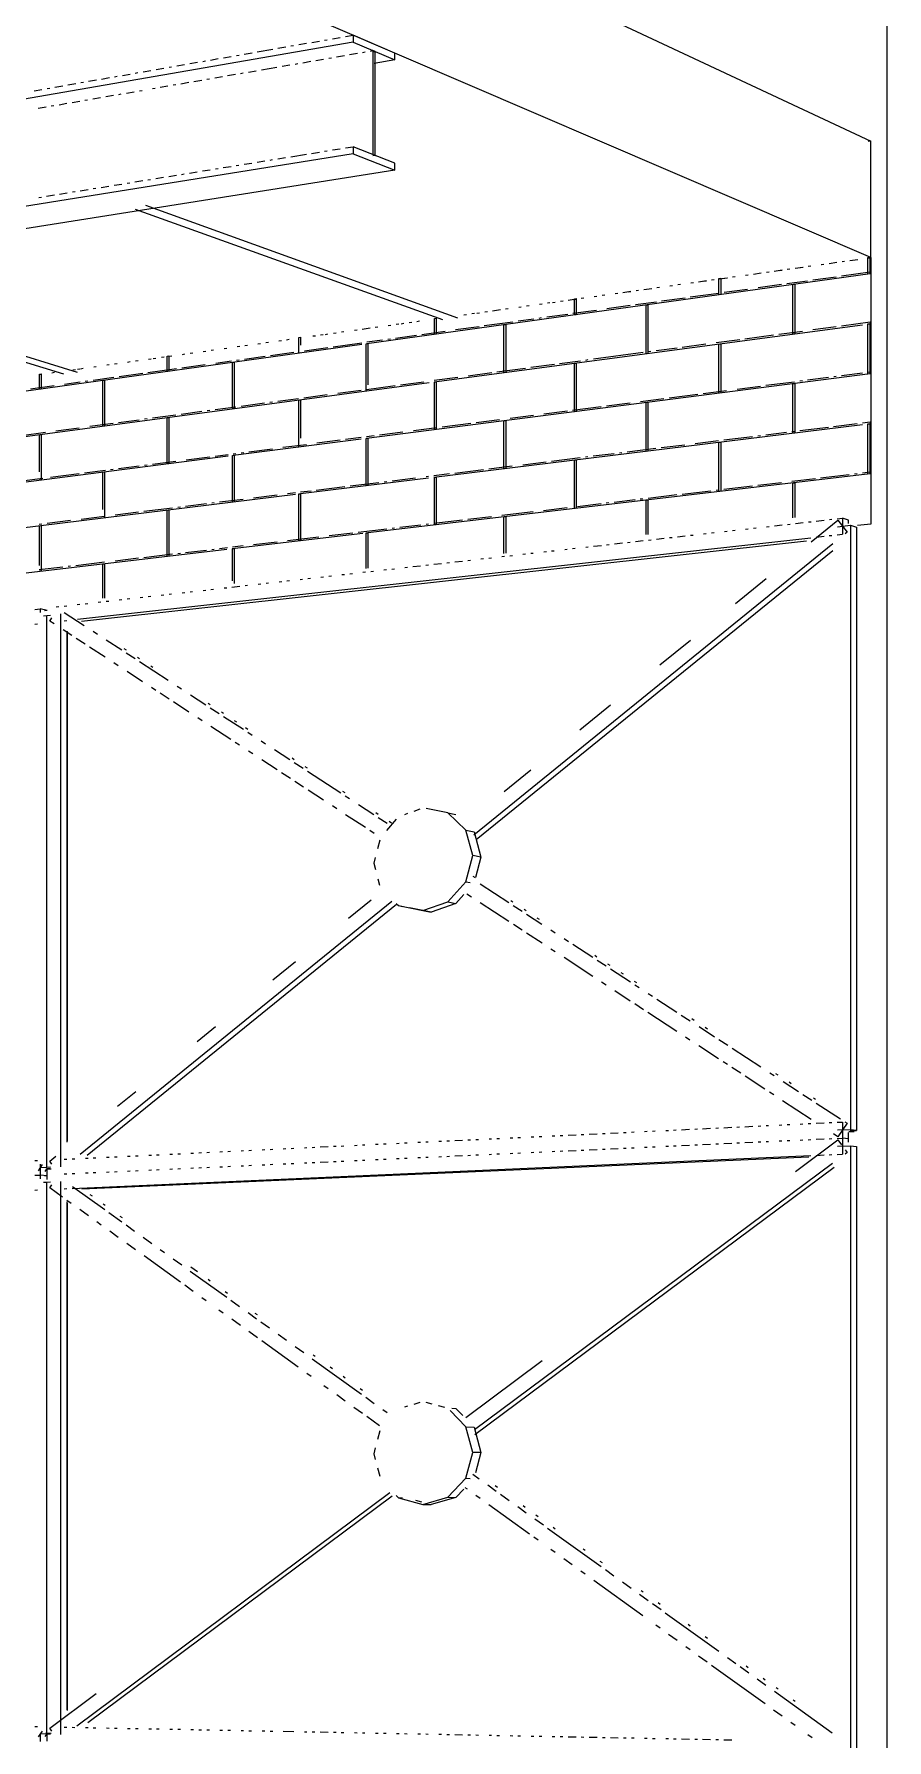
# Paper-space layout '02 Elevation and 3D Views' of a CAD drawing. Header units: millimetres. Extents: x 5 to 415, y 5 to 292.
# Drawn here: x 278.59 to 294.27, y 76.33 to 107.69 of the extents above; entities that cross this region are included whole.
import ezdxf

# ---------------------------------------------------------------- set-up
doc = ezdxf.new("R2010")
doc.units = ezdxf.units.MM
doc.layers.add('EXISTING', color=7, linetype='Continuous')
picture_1 = doc.add_image_def('image2.png', size_in_pixel=(1197, 1177))

# ---------------------------------------------------------------- blocks, each defined once
blk = doc.blocks.new('SHEET_02')
at = {"layer": 'EXISTING', "color": 250, "lineweight": 9}
for p, q in [((253.295, 124.768), (293.98, 105.727)), ((293.98, 103.583), (253.295, 121.065)), ((283.936, 107.582), (283.984, 107.59)), ((284.079, 107.607), (284.222, 107.632)), ((284.317, 107.649), (284.461, 107.673)), ((284.461, 107.673), (284.461, 107.544)), ((285.227, 107.344), (284.461, 107.673)), ((284.461, 107.544), (235.063, 98.974)), ((282.076, 107.258), (282.22, 107.283)), ((282.315, 107.299), (282.363, 107.308)), ((282.458, 107.324), (282.601, 107.349)), ((282.696, 107.366), (282.982, 107.416)), ((283.078, 107.432), (283.221, 107.457)), ((283.316, 107.474), (283.364, 107.482)), ((283.459, 107.499), (283.602, 107.524)), ((283.698, 107.54), (283.841, 107.565)), ((284.157, 107.274), (284.3, 107.298)), ((284.395, 107.315), (284.538, 107.34)), ((284.461, 107.544), (285.227, 107.217)), ((284.634, 107.356), (284.681, 107.364)), ((284.777, 107.381), (284.824, 107.389)), ((284.867, 107.37), (284.82, 107.362)), ((284.824, 107.389), (284.824, 105.478)), ((284.867, 107.37), (284.824, 107.389)), ((284.867, 105.461), (284.867, 107.37)), ((285.227, 107.217), (285.227, 107.344)), ((280.217, 106.934), (280.36, 106.959)), ((280.455, 106.975), (280.503, 106.984)), ((280.598, 107), (280.741, 107.025)), ((280.837, 107.042), (280.98, 107.067)), ((281.075, 107.083), (281.123, 107.092)), ((281.218, 107.108), (281.361, 107.133)), ((281.457, 107.15), (281.6, 107.175)), ((281.695, 107.191), (281.743, 107.2)), ((281.838, 107.216), (281.981, 107.241)), ((282.153, 106.929), (282.297, 106.954)), ((282.392, 106.97), (282.44, 106.978)), ((282.535, 106.995), (282.678, 107.019)), ((282.774, 107.036), (283.06, 107.085)), ((283.155, 107.101), (283.298, 107.126)), ((283.394, 107.142), (283.441, 107.151)), ((283.537, 107.167), (283.68, 107.192)), ((283.775, 107.208), (283.918, 107.233)), ((284.014, 107.249), (284.061, 107.257)), ((285.227, 107.217), (284.845, 107.152)), ((278.596, 106.651), (278.739, 106.676)), ((278.834, 106.693), (278.882, 106.701)), ((278.977, 106.718), (279.12, 106.743)), ((279.216, 106.759), (279.359, 106.784)), ((279.454, 106.801), (279.502, 106.809)), ((279.597, 106.826), (279.74, 106.851)), ((279.835, 106.867), (279.979, 106.892)), ((280.074, 106.909), (280.122, 106.917)), ((280.293, 106.609), (280.436, 106.633)), ((280.532, 106.65), (280.58, 106.658)), ((280.77, 106.691), (280.818, 106.699)), ((280.913, 106.715), (281.056, 106.74)), ((281.152, 106.757), (281.2, 106.765)), ((281.295, 106.781), (281.438, 106.806)), ((281.533, 106.822), (281.677, 106.847)), ((281.772, 106.863), (281.82, 106.871)), ((281.915, 106.888), (282.058, 106.913)), ((278.672, 106.33), (278.815, 106.354)), ((278.91, 106.371), (278.958, 106.379)), ((279.053, 106.395), (279.196, 106.42)), ((279.292, 106.436), (279.435, 106.461)), ((279.53, 106.477), (279.578, 106.486)), ((279.673, 106.502), (279.816, 106.527)), ((279.912, 106.543), (280.055, 106.568)), ((280.15, 106.584), (280.198, 106.592)), ((293.98, 105.727), (293.932, 105.72)), ((293.98, 103.583), (293.98, 105.727)), ((284.461, 105.494), (235.063, 97.551)), ((282.932, 105.376), (282.98, 105.384)), ((283.075, 105.4), (283.218, 105.423)), ((283.314, 105.438), (283.601, 105.484)), ((283.696, 105.5), (283.839, 105.523)), ((283.935, 105.538), (283.983, 105.546)), ((284.078, 105.562), (284.222, 105.585)), ((284.317, 105.6), (284.461, 105.623)), ((284.461, 105.623), (284.461, 105.494)), ((285.227, 105.318), (284.461, 105.623)), ((284.461, 105.494), (285.227, 105.191)), ((284.867, 105.461), (284.82, 105.454)), ((284.824, 105.478), (284.867, 105.461)), ((285.227, 105.191), (235.999, 97.404)), ((281.069, 105.075), (281.212, 105.098)), ((281.307, 105.114), (281.355, 105.122)), ((281.451, 105.137), (281.594, 105.16)), ((281.69, 105.176), (281.833, 105.199)), ((281.929, 105.214), (281.976, 105.222)), ((282.072, 105.237), (282.215, 105.261)), ((282.311, 105.276), (282.359, 105.284)), ((282.454, 105.299), (282.597, 105.322)), ((282.693, 105.338), (282.836, 105.361)), ((285.227, 105.191), (285.227, 105.318)), ((279.062, 104.751), (279.205, 104.774)), ((279.301, 104.79), (279.349, 104.797)), ((279.444, 104.813), (279.588, 104.836)), ((279.683, 104.851), (279.731, 104.859)), ((279.827, 104.875), (279.97, 104.898)), ((280.065, 104.913), (280.209, 104.936)), ((280.304, 104.952), (280.352, 104.959)), ((280.448, 104.975), (280.591, 104.998)), ((280.686, 105.013), (280.734, 105.021)), ((280.83, 105.037), (280.973, 105.06)), ((278.68, 104.689), (278.728, 104.697)), ((278.823, 104.712), (278.967, 104.736)), ((286.109, 102.44), (280.459, 104.467)), ((280.642, 104.549), (286.38, 102.478)), ((293.209, 103.477), (293.352, 103.497)), ((293.448, 103.511), (293.496, 103.517)), ((293.592, 103.531), (293.736, 103.551)), ((293.692, 103.542), (293.74, 103.549)), ((293.925, 103.586), (293.962, 103.591)), ((293.925, 103.279), (293.925, 103.586)), ((293.928, 103.578), (293.976, 103.585)), ((293.932, 103.576), (293.98, 103.583)), ((293.962, 103.591), (293.962, 103.284)), ((293.976, 103.585), (293.976, 98.684)), ((279.138, 101.439), (273.125, 103.299)), ((273.287, 103.37), (279.386, 101.474)), ((293.967, 103.282), (284.714, 101.997)), ((291.183, 103.2), (291.219, 103.205)), ((291.183, 102.898), (291.183, 103.2)), ((291.195, 103.194), (291.339, 103.214)), ((291.219, 103.205), (291.219, 102.903)), ((291.293, 103.205), (291.341, 103.212)), ((291.435, 103.227), (291.483, 103.234)), ((291.675, 103.261), (291.723, 103.268)), ((291.676, 103.259), (291.724, 103.266)), ((291.818, 103.281), (291.962, 103.302)), ((292.058, 103.315), (292.106, 103.322)), ((292.202, 103.335), (292.346, 103.356)), ((292.3, 103.347), (292.348, 103.353)), ((292.442, 103.369), (292.49, 103.376)), ((292.585, 103.389), (292.729, 103.41)), ((292.684, 103.401), (292.732, 103.407)), ((292.825, 103.423), (292.873, 103.43)), ((292.912, 103.172), (293.343, 103.232)), ((293.065, 103.457), (293.113, 103.464)), ((293.068, 103.455), (293.116, 103.461)), ((293.439, 103.246), (293.967, 103.319)), ((293.962, 103.284), (293.925, 103.279)), ((293.967, 103.319), (293.967, 103.282)), ((288.894, 102.87), (288.942, 102.877)), ((289.038, 102.89), (289.086, 102.897)), ((289.278, 102.924), (289.326, 102.931)), ((289.421, 102.944), (289.565, 102.964)), ((289.517, 102.955), (289.565, 102.962)), ((289.661, 102.978), (289.709, 102.985)), ((289.805, 102.998), (289.949, 103.018)), ((289.901, 103.009), (289.949, 103.016)), ((290.045, 103.032), (290.093, 103.039)), ((290.284, 103.066), (290.332, 103.072)), ((290.428, 103.086), (290.476, 103.093)), ((290.659, 102.859), (291.186, 102.932)), ((290.668, 103.12), (290.716, 103.126)), ((290.812, 103.14), (290.956, 103.16)), ((290.909, 103.151), (290.957, 103.158)), ((291.051, 103.174), (291.099, 103.18)), ((291.219, 102.903), (291.183, 102.898)), ((291.282, 102.946), (291.713, 103.006)), ((291.905, 103.032), (292.337, 103.092)), ((292.432, 103.106), (292.816, 103.159)), ((292.543, 103.087), (292.579, 103.092)), ((292.543, 102.176), (292.543, 103.087)), ((292.579, 103.092), (292.579, 102.181)), ((286.641, 102.553), (286.689, 102.56)), ((286.733, 102.564), (286.781, 102.57)), ((286.881, 102.587), (286.929, 102.594)), ((287.024, 102.607), (287.168, 102.627)), ((287.264, 102.641), (287.312, 102.647)), ((287.504, 102.674), (287.552, 102.681)), ((287.648, 102.695), (287.696, 102.701)), ((287.887, 102.728), (287.935, 102.735)), ((288.031, 102.749), (288.079, 102.755)), ((288.125, 102.759), (288.173, 102.766)), ((288.271, 102.782), (288.319, 102.789)), ((288.415, 102.803), (288.559, 102.823)), ((288.501, 102.559), (288.933, 102.619)), ((288.509, 102.813), (288.557, 102.82)), ((288.527, 102.826), (288.562, 102.831)), ((288.527, 102.529), (288.527, 102.826)), ((288.562, 102.831), (288.562, 102.534)), ((288.654, 102.836), (288.702, 102.843)), ((289.124, 102.646), (289.556, 102.706)), ((289.652, 102.719), (290.035, 102.772)), ((289.845, 102.712), (289.88, 102.717)), ((289.845, 101.815), (289.845, 102.712)), ((289.88, 102.717), (289.88, 101.82)), ((290.131, 102.786), (290.563, 102.846)), ((284.484, 102.25), (284.532, 102.256)), ((284.628, 102.27), (284.771, 102.29)), ((284.867, 102.304), (284.915, 102.31)), ((285.107, 102.337), (285.155, 102.344)), ((285.251, 102.358), (285.299, 102.364)), ((285.341, 102.368), (285.389, 102.375)), ((285.49, 102.391), (285.538, 102.398)), ((285.634, 102.411), (285.682, 102.418)), ((293.823, 102.344), (285.952, 101.293)), ((285.954, 102.464), (285.988, 102.469)), ((285.954, 102.172), (285.954, 102.464)), ((285.988, 102.469), (285.988, 102.177)), ((286.344, 102.259), (286.775, 102.319)), ((286.497, 102.533), (286.545, 102.54)), ((286.871, 102.332), (287.399, 102.405)), ((287.231, 102.349), (287.265, 102.354)), ((287.231, 101.466), (287.231, 102.349)), ((287.265, 102.354), (287.265, 101.471)), ((287.494, 102.419), (287.782, 102.459)), ((287.878, 102.472), (287.926, 102.479)), ((288.022, 102.492), (288.405, 102.545)), ((288.562, 102.534), (288.527, 102.529)), ((292.911, 102.259), (293.343, 102.317)), ((293.439, 102.329), (293.967, 102.4)), ((293.967, 102.363), (293.919, 102.357)), ((293.925, 102.36), (293.962, 102.365)), ((293.925, 101.441), (293.925, 102.36)), ((293.962, 102.365), (293.962, 101.446)), ((293.967, 102.4), (293.967, 102.363)), ((284.618, 101.984), (273.112, 100.385)), ((282.326, 101.946), (282.374, 101.953)), ((282.47, 101.966), (282.518, 101.973)), ((282.71, 102), (282.758, 102.007)), ((282.854, 102.02), (282.902, 102.027)), ((283.093, 102.054), (283.141, 102.061)), ((283.237, 102.074), (283.285, 102.081)), ((283.46, 102.113), (283.493, 102.118)), ((283.46, 101.825), (283.46, 102.113)), ((283.493, 102.118), (283.493, 101.974)), ((283.563, 101.872), (283.995, 101.932)), ((283.717, 102.142), (283.765, 102.148)), ((283.861, 102.162), (283.908, 102.169)), ((283.949, 102.172), (283.997, 102.179)), ((284.09, 101.945), (284.618, 102.018)), ((284.1, 102.196), (284.148, 102.202)), ((284.244, 102.216), (284.292, 102.223)), ((284.698, 101.997), (284.731, 102.002)), ((284.698, 101.128), (284.698, 101.997)), ((284.714, 102.032), (285.001, 102.072)), ((284.731, 102.002), (284.731, 101.241)), ((285.097, 102.085), (285.145, 102.092)), ((285.241, 102.105), (285.625, 102.159)), ((285.721, 102.172), (286.152, 102.232)), ((285.988, 102.177), (285.954, 102.172)), ((290.511, 101.938), (290.943, 101.996)), ((291.135, 102.021), (291.567, 102.079)), ((291.183, 101.994), (291.219, 101.999)), ((291.183, 101.09), (291.183, 101.994)), ((291.219, 101.999), (291.219, 101.094)), ((291.663, 102.092), (292.191, 102.163)), ((292.287, 102.175), (292.719, 102.233)), ((292.579, 102.181), (292.543, 102.176)), ((279.929, 101.609), (279.977, 101.616)), ((280.073, 101.629), (280.121, 101.636)), ((280.313, 101.663), (280.361, 101.67)), ((280.457, 101.683), (280.505, 101.69)), ((280.697, 101.717), (280.744, 101.724)), ((280.782, 101.726), (280.83, 101.733)), ((280.936, 101.751), (280.984, 101.757)), ((281.041, 101.773), (281.073, 101.777)), ((281.041, 101.489), (281.041, 101.773)), ((281.073, 101.777), (281.073, 101.494)), ((281.08, 101.771), (281.128, 101.778)), ((281.31, 101.558), (281.741, 101.618)), ((281.32, 101.804), (281.368, 101.811)), ((281.464, 101.825), (281.511, 101.831)), ((281.703, 101.858), (281.751, 101.865)), ((281.847, 101.879), (281.895, 101.885)), ((281.933, 101.645), (282.221, 101.685)), ((282.087, 101.912), (282.135, 101.919)), ((282.242, 101.656), (282.274, 101.661)), ((282.242, 100.8), (282.242, 101.656)), ((282.274, 101.661), (282.274, 100.804)), ((282.317, 101.698), (282.365, 101.705)), ((282.46, 101.718), (282.844, 101.772)), ((282.94, 101.785), (283.371, 101.845)), ((283.493, 101.83), (283.46, 101.825)), ((287.728, 101.566), (288.16, 101.623)), ((288.256, 101.636), (288.64, 101.688)), ((288.527, 101.639), (288.562, 101.644)), ((288.527, 100.749), (288.527, 101.639)), ((288.562, 101.644), (288.562, 100.754)), ((288.736, 101.7), (288.784, 101.707)), ((288.88, 101.72), (289.791, 101.842)), ((289.88, 101.82), (289.845, 101.815)), ((289.887, 101.854), (289.935, 101.861)), ((290.031, 101.874), (290.415, 101.925)), ((278.683, 101.434), (278.731, 101.44)), ((278.694, 101.442), (278.725, 101.447)), ((278.694, 101.163), (278.694, 101.442)), ((278.725, 101.447), (278.725, 101.167)), ((278.923, 101.467), (278.971, 101.474)), ((279.306, 101.521), (279.354, 101.528)), ((279.39, 101.531), (279.438, 101.537)), ((279.45, 101.541), (279.498, 101.548)), ((279.536, 101.311), (279.584, 101.318)), ((279.68, 101.331), (280.063, 101.385)), ((279.69, 101.575), (279.738, 101.582)), ((279.859, 101.325), (279.89, 101.329)), ((279.859, 100.482), (279.859, 101.325)), ((279.89, 101.329), (279.89, 100.486)), ((280.159, 101.398), (280.591, 101.458)), ((280.687, 101.472), (281.214, 101.545)), ((281.073, 101.494), (281.041, 101.489)), ((293.967, 101.444), (284.704, 100.257)), ((285.328, 101.245), (285.76, 101.302)), ((285.952, 101.328), (286.384, 101.386)), ((286.576, 101.412), (287.008, 101.469)), ((287.104, 101.482), (287.632, 101.553)), ((287.265, 101.471), (287.231, 101.466)), ((292.047, 101.235), (292.575, 101.302)), ((292.671, 101.315), (292.719, 101.321)), ((292.815, 101.333), (293.199, 101.382)), ((293.295, 101.395), (293.343, 101.401)), ((293.439, 101.413), (293.823, 101.463)), ((293.919, 101.475), (293.967, 101.481)), ((293.962, 101.446), (293.925, 101.441)), ((293.967, 101.481), (293.967, 101.444)), ((285.856, 101.28), (274.722, 99.793)), ((278.529, 101.171), (278.961, 101.231)), ((278.725, 101.167), (278.694, 101.163)), ((279.152, 101.258), (279.44, 101.298)), ((283.073, 100.943), (283.456, 100.994)), ((283.552, 101.007), (283.984, 101.065)), ((284.176, 101.091), (284.608, 101.148)), ((284.731, 101.132), (284.698, 101.128)), ((284.704, 101.161), (285.232, 101.232)), ((285.954, 101.296), (285.988, 101.3)), ((285.954, 100.42), (285.954, 101.296)), ((285.988, 101.3), (285.988, 100.424)), ((289.743, 100.939), (290.175, 100.994)), ((290.271, 101.007), (290.799, 101.074)), ((290.895, 101.087), (291.327, 101.142)), ((291.219, 101.094), (291.183, 101.09)), ((291.519, 101.167), (291.951, 101.222)), ((292.543, 101.264), (292.579, 101.269)), ((292.543, 100.353), (292.543, 101.264)), ((292.579, 101.269), (292.579, 100.357)), ((280.769, 100.635), (281.201, 100.693)), ((281.297, 100.705), (281.681, 100.757)), ((281.777, 100.77), (281.825, 100.776)), ((281.921, 100.789), (282.305, 100.84)), ((282.274, 100.804), (282.242, 100.8)), ((282.401, 100.853), (282.833, 100.911)), ((282.929, 100.924), (282.977, 100.93)), ((283.46, 100.963), (283.493, 100.967)), ((283.46, 100.1), (283.46, 100.963)), ((283.493, 100.967), (283.493, 100.266)), ((287.344, 100.631), (287.776, 100.686)), ((287.968, 100.711), (288.4, 100.766)), ((288.496, 100.779), (289.023, 100.846)), ((288.562, 100.754), (288.527, 100.749)), ((289.119, 100.859), (289.551, 100.914)), ((289.845, 100.918), (289.88, 100.923)), ((289.845, 100.021), (289.845, 100.918)), ((289.88, 100.923), (289.88, 100.026)), ((278.369, 100.314), (278.801, 100.372)), ((278.993, 100.397), (279.425, 100.455)), ((279.617, 100.481), (280.049, 100.539)), ((279.89, 100.486), (279.859, 100.482)), ((280.145, 100.551), (280.529, 100.603)), ((280.625, 100.616), (280.673, 100.622)), ((281.041, 100.64), (281.073, 100.644)), ((281.041, 99.79), (281.041, 100.64)), ((281.073, 100.644), (281.073, 99.794)), ((284.944, 100.323), (285.376, 100.378)), ((285.568, 100.403), (286, 100.458)), ((293.823, 100.507), (285.944, 99.54)), ((285.988, 100.424), (285.954, 100.42)), ((286.096, 100.471), (286.624, 100.538)), ((286.72, 100.551), (287.152, 100.606)), ((287.231, 100.583), (287.265, 100.588)), ((287.231, 99.7), (287.231, 100.583)), ((287.265, 100.588), (287.265, 99.704)), ((292.045, 100.326), (292.429, 100.373)), ((292.525, 100.385), (292.573, 100.391)), ((292.67, 100.402), (293.198, 100.467)), ((293.294, 100.479), (293.726, 100.532)), ((293.823, 100.544), (293.967, 100.562)), ((293.967, 100.525), (293.919, 100.519)), ((293.925, 100.522), (293.962, 100.527)), ((293.925, 99.603), (293.925, 100.522)), ((293.962, 100.527), (293.962, 99.608)), ((293.967, 100.562), (293.967, 100.525)), ((278.694, 100.326), (278.725, 100.33)), ((278.694, 99.646), (278.694, 100.326)), ((278.725, 100.33), (278.725, 99.493)), ((284.608, 100.245), (282.257, 99.943)), ((282.545, 100.015), (282.977, 100.07)), ((283.169, 100.095), (283.6, 100.15)), ((283.493, 100.104), (283.46, 100.1)), ((283.792, 100.175), (284.224, 100.23)), ((284.32, 100.243), (284.608, 100.28)), ((284.698, 100.259), (284.731, 100.263)), ((284.698, 99.389), (284.698, 100.259)), ((284.704, 100.292), (284.848, 100.31)), ((284.731, 100.263), (284.731, 99.393)), ((289.499, 100.012), (290.027, 100.077)), ((290.123, 100.089), (290.556, 100.142)), ((290.748, 100.166), (291.18, 100.219)), ((291.183, 100.186), (291.219, 100.19)), ((291.183, 99.281), (291.183, 100.186)), ((291.219, 100.19), (291.219, 99.286)), ((291.276, 100.231), (291.805, 100.296)), ((291.901, 100.308), (291.949, 100.314)), ((292.579, 100.357), (292.543, 100.353)), ((282.161, 99.931), (274.722, 98.978)), ((280.145, 99.707), (280.529, 99.756)), ((280.625, 99.768), (280.673, 99.774)), ((280.769, 99.787), (281.201, 99.842)), ((281.073, 99.794), (281.041, 99.79)), ((281.393, 99.867), (281.825, 99.922)), ((281.921, 99.935), (282.161, 99.965)), ((282.242, 99.944), (282.274, 99.948)), ((282.242, 99.088), (282.242, 99.944)), ((282.257, 99.978), (282.305, 99.984)), ((282.274, 99.948), (282.274, 99.092)), ((282.401, 99.996), (282.449, 100.002)), ((286.953, 99.699), (287.385, 99.752)), ((287.577, 99.776), (288.01, 99.829)), ((288.106, 99.841), (288.634, 99.906)), ((288.527, 99.859), (288.562, 99.864)), ((288.527, 98.969), (288.527, 99.859)), ((288.562, 99.864), (288.562, 98.974)), ((288.73, 99.918), (288.778, 99.924)), ((288.874, 99.936), (289.259, 99.983)), ((289.355, 99.995), (289.403, 100.001)), ((289.88, 100.026), (289.845, 100.021)), ((278.369, 99.479), (278.753, 99.528)), ((278.725, 99.493), (278.694, 99.489)), ((278.897, 99.546), (279.425, 99.614)), ((279.521, 99.627), (279.905, 99.676)), ((279.859, 99.638), (279.89, 99.642)), ((279.859, 98.953), (279.859, 99.638)), ((279.89, 99.642), (279.89, 98.799)), ((280.001, 99.688), (280.049, 99.694)), ((285.848, 99.528), (283.494, 99.239)), ((284.407, 99.386), (284.935, 99.451)), ((293.967, 99.606), (284.733, 98.522)), ((285.031, 99.463), (285.079, 99.469)), ((285.175, 99.481), (285.608, 99.534)), ((285.8, 99.557), (285.848, 99.563)), ((285.944, 99.575), (286.232, 99.611)), ((285.954, 99.543), (285.988, 99.548)), ((285.954, 98.667), (285.954, 99.543)), ((285.988, 99.548), (285.988, 98.671)), ((286.328, 99.622), (286.857, 99.687)), ((287.265, 99.704), (287.231, 99.7)), ((291.901, 99.4), (292.333, 99.451)), ((292.525, 99.473), (292.958, 99.524)), ((292.543, 99.441), (292.579, 99.445)), ((292.543, 98.798), (292.543, 99.441)), ((292.579, 99.445), (292.579, 98.802)), ((293.054, 99.535), (293.582, 99.598)), ((293.678, 99.609), (293.726, 99.615)), ((293.823, 99.626), (293.967, 99.643)), ((293.962, 99.608), (293.925, 99.603)), ((293.967, 99.643), (293.967, 99.606)), ((283.398, 99.227), (274.222, 98.101)), ((282.004, 99.091), (282.437, 99.144)), ((282.629, 99.167), (283.061, 99.221)), ((283.254, 99.244), (283.398, 99.262)), ((283.46, 99.237), (283.493, 99.241)), ((283.46, 98.374), (283.46, 99.237)), ((283.493, 99.241), (283.493, 98.378)), ((283.494, 99.274), (283.686, 99.297)), ((283.782, 99.309), (284.31, 99.374)), ((284.731, 99.393), (284.698, 99.389)), ((289.259, 99.089), (289.643, 99.134)), ((289.739, 99.145), (289.787, 99.151)), ((289.845, 99.124), (289.88, 99.128)), ((289.845, 98.491), (289.845, 99.124)), ((289.88, 99.128), (289.88, 98.495)), ((289.883, 99.162), (290.412, 99.225)), ((290.508, 99.236), (291.036, 99.298)), ((291.132, 99.309), (291.18, 99.315)), ((291.219, 99.286), (291.183, 99.281)), ((291.276, 99.326), (291.805, 99.388)), ((279.458, 98.777), (279.891, 98.831)), ((279.89, 98.799), (279.859, 98.795)), ((280.083, 98.854), (280.515, 98.907)), ((280.611, 98.919), (281.14, 98.984)), ((281.041, 98.94), (281.073, 98.944)), ((281.041, 98.09), (281.041, 98.94)), ((281.073, 98.944), (281.073, 98.094)), ((281.236, 98.996), (281.284, 99.002)), ((281.38, 99.014), (281.764, 99.061)), ((281.86, 99.073), (281.908, 99.079)), ((282.274, 99.092), (282.242, 99.088)), ((286.568, 98.773), (287.001, 98.823)), ((287.193, 98.846), (287.769, 98.914)), ((287.231, 98.817), (287.265, 98.821)), ((287.231, 98.142), (287.231, 98.817)), ((287.265, 98.821), (287.265, 98.146)), ((287.962, 98.936), (288.394, 98.987)), ((288.562, 98.974), (288.527, 98.969)), ((288.586, 99.01), (289.018, 99.061)), ((289.115, 99.072), (289.163, 99.078)), ((293.361, 98.782), (293.457, 98.793)), ((293.567, 98.756), (293.457, 98.793)), ((293.457, 98.793), (293.457, 98.498)), ((278.69, 98.683), (278.738, 98.689)), ((278.694, 98.652), (278.725, 98.656)), ((278.694, 97.92), (278.694, 98.652)), ((278.725, 98.656), (278.725, 97.819)), ((278.834, 98.701), (279.266, 98.754)), ((284.637, 98.511), (282.233, 98.228)), ((284.022, 98.473), (284.455, 98.524)), ((284.551, 98.535), (285.079, 98.597)), ((284.698, 98.52), (284.731, 98.524)), ((284.698, 97.868), (284.698, 98.52)), ((284.731, 98.524), (284.731, 97.872)), ((285.175, 98.609), (285.223, 98.614)), ((285.319, 98.626), (285.704, 98.671)), ((285.8, 98.682), (285.848, 98.688)), ((285.944, 98.699), (286.472, 98.761)), ((285.988, 98.671), (285.954, 98.667)), ((290.663, 98.478), (290.711, 98.483)), ((290.904, 98.505), (290.952, 98.51)), ((291.048, 98.521), (291.096, 98.527)), ((291.289, 98.548), (291.337, 98.554)), ((291.434, 98.565), (291.482, 98.57)), ((291.674, 98.592), (291.723, 98.597)), ((291.819, 98.608), (291.867, 98.614)), ((292.06, 98.635), (292.108, 98.641)), ((292.204, 98.652), (292.349, 98.668)), ((292.445, 98.679), (292.493, 98.684)), ((292.59, 98.695), (292.734, 98.712)), ((292.831, 98.723), (292.879, 98.728)), ((292.882, 98.358), (293.371, 98.757)), ((292.975, 98.739), (293.12, 98.755)), ((293.216, 98.766), (293.264, 98.772)), ((293.36, 98.487), (293.457, 98.498)), ((293.368, 98.635), (293.606, 98.662)), ((293.371, 98.757), (293.543, 98.534)), ((293.543, 98.534), (293.505, 98.504)), ((293.567, 98.697), (293.567, 98.756)), ((293.606, 98.662), (293.716, 98.625)), ((293.606, 98.662), (293.606, 87.549)), ((293.716, 98.625), (293.716, 87.534)), ((293.976, 98.684), (293.735, 98.657)), ((282.136, 98.217), (274.49, 97.319)), ((279.39, 96.933), (292.877, 98.433)), ((279.468, 96.896), (292.795, 98.375)), ((281.38, 98.162), (281.764, 98.207)), ((281.86, 98.219), (281.908, 98.224)), ((282.004, 98.236), (282.149, 98.253)), ((282.242, 98.231), (282.274, 98.235)), ((282.242, 97.643), (282.242, 98.231)), ((282.245, 98.264), (282.437, 98.287)), ((282.274, 98.235), (282.274, 97.593)), ((282.629, 98.309), (283.061, 98.36)), ((283.254, 98.383), (283.83, 98.45)), ((283.493, 98.378), (283.46, 98.374)), ((293.279, 98.32), (286.681, 92.965)), ((293.277, 98.192), (286.724, 92.879)), ((287.965, 98.173), (288.013, 98.178)), ((288.109, 98.189), (288.157, 98.194)), ((288.35, 98.216), (288.398, 98.222)), ((288.495, 98.233), (288.543, 98.238)), ((288.736, 98.26), (288.784, 98.265)), ((288.88, 98.276), (289.025, 98.292)), ((289.121, 98.303), (289.169, 98.309)), ((289.265, 98.32), (289.41, 98.336)), ((289.506, 98.347), (289.555, 98.352)), ((289.651, 98.363), (289.795, 98.38)), ((289.892, 98.39), (289.94, 98.396)), ((290.036, 98.407), (290.181, 98.423)), ((290.277, 98.434), (290.325, 98.439)), ((290.422, 98.45), (290.566, 98.467)), ((292.974, 98.444), (293.119, 98.46)), ((293.215, 98.471), (293.264, 98.476)), ((278.69, 97.846), (279.122, 97.897)), ((279.218, 97.908), (279.266, 97.914)), ((279.362, 97.925), (279.891, 97.987)), ((279.859, 97.952), (279.89, 97.955)), ((279.859, 97.319), (279.859, 97.952)), ((279.89, 97.955), (279.89, 97.323)), ((280.083, 98.01), (280.515, 98.061)), ((280.611, 98.072), (281.14, 98.134)), ((281.073, 98.094), (281.041, 98.09)), ((281.236, 98.145), (281.284, 98.151)), ((285.17, 97.857), (285.218, 97.862)), ((285.411, 97.884), (285.459, 97.89)), ((285.556, 97.901), (285.7, 97.917)), ((285.797, 97.928), (285.845, 97.933)), ((285.941, 97.944), (286.086, 97.96)), ((286.182, 97.971), (286.23, 97.977)), ((286.327, 97.988), (286.471, 98.004)), ((286.567, 98.015), (286.616, 98.02)), ((286.808, 98.042), (286.857, 98.048)), ((286.953, 98.058), (287.001, 98.064)), ((287.194, 98.086), (287.242, 98.091)), ((287.338, 98.102), (287.387, 98.107)), ((287.579, 98.129), (287.627, 98.135)), ((287.724, 98.146), (287.772, 98.151)), ((278.725, 97.819), (278.694, 97.815)), ((282.231, 97.525), (282.376, 97.541)), ((282.472, 97.552), (282.52, 97.558)), ((282.713, 97.579), (282.761, 97.585)), ((282.858, 97.596), (282.906, 97.601)), ((283.099, 97.623), (283.147, 97.628)), ((283.243, 97.639), (283.291, 97.645)), ((283.484, 97.666), (283.532, 97.672)), ((283.629, 97.683), (283.677, 97.688)), ((283.869, 97.71), (283.918, 97.715)), ((284.014, 97.726), (284.062, 97.732)), ((284.255, 97.754), (284.303, 97.759)), ((284.399, 97.77), (284.448, 97.775)), ((284.64, 97.797), (284.688, 97.803)), ((284.785, 97.813), (284.833, 97.819)), ((285.026, 97.841), (285.074, 97.846)), ((291.49, 97.226), (292.054, 97.685)), ((279.533, 97.22), (279.582, 97.226)), ((279.774, 97.247), (279.822, 97.253)), ((279.919, 97.264), (279.967, 97.269)), ((280.16, 97.291), (280.208, 97.296)), ((280.304, 97.307), (280.352, 97.313)), ((280.545, 97.334), (280.593, 97.34)), ((280.69, 97.351), (280.738, 97.356)), ((280.931, 97.378), (280.979, 97.383)), ((281.075, 97.394), (281.123, 97.4)), ((281.316, 97.421), (281.364, 97.427)), ((281.461, 97.438), (281.509, 97.443)), ((281.701, 97.465), (281.75, 97.47)), ((281.846, 97.481), (281.894, 97.487)), ((282.087, 97.509), (282.135, 97.514)), ((278.609, 97.116), (278.706, 97.127)), ((278.833, 97.095), (278.706, 97.127)), ((278.706, 97.127), (278.706, 97.059)), ((278.768, 96.998), (278.831, 97.005)), ((278.833, 97.095), (278.785, 97.09)), ((278.831, 97.005), (278.893, 97.012)), ((278.831, 86.855), (278.831, 97.005)), ((278.883, 96.901), (278.919, 96.96)), ((279.003, 97.16), (279.052, 97.166)), ((279.08, 97.033), (279.08, 86.867)), ((279.148, 97.177), (279.196, 97.182)), ((279.149, 97.059), (279.515, 96.82)), ((279.149, 96.906), (279.197, 96.911)), ((279.389, 97.204), (279.437, 97.209)), ((278.609, 96.846), (278.658, 96.851)), ((278.964, 96.848), (278.883, 96.901)), ((279.289, 96.635), (279.127, 96.742)), ((279.203, 87.322), (279.203, 96.715)), ((279.207, 87.34), (279.207, 96.711)), ((279.678, 96.714), (279.759, 96.661)), ((279.533, 96.476), (279.37, 96.582)), ((279.898, 96.237), (279.614, 96.423)), ((279.922, 96.554), (280.206, 96.369)), ((280.291, 96.365), (280.25, 96.392)), ((280.288, 96.316), (280.45, 96.21)), ((290.097, 96.093), (290.662, 96.552)), ((280.141, 96.077), (280.06, 96.131)), ((280.588, 95.785), (280.304, 95.971)), ((280.535, 96.206), (280.494, 96.233)), ((280.532, 96.157), (281.06, 95.812)), ((280.778, 96.047), (280.738, 96.074)), ((280.831, 95.626), (280.75, 95.679)), ((281.223, 95.706), (281.304, 95.652)), ((281.075, 95.466), (280.912, 95.573)), ((281.44, 95.227), (281.156, 95.413)), ((281.467, 95.546), (281.751, 95.361)), ((281.834, 95.359), (281.794, 95.385)), ((288.63, 94.899), (289.194, 95.358)), ((281.683, 95.068), (281.602, 95.121)), ((281.833, 95.308), (281.995, 95.201)), ((282.078, 95.2), (282.037, 95.226)), ((282.077, 95.148), (282.443, 94.91)), ((282.322, 95.041), (282.281, 95.067)), ((282.211, 94.723), (281.846, 94.962)), ((282.525, 94.908), (282.484, 94.935)), ((282.524, 94.857), (282.605, 94.804)), ((282.373, 94.616), (282.292, 94.67)), ((282.617, 94.457), (282.536, 94.51)), ((282.768, 94.697), (282.849, 94.644)), ((283.012, 94.538), (283.297, 94.353)), ((283.063, 94.165), (282.779, 94.351)), ((283.307, 94.005), (283.144, 94.112)), ((283.378, 94.352), (283.337, 94.379)), ((283.378, 94.3), (283.541, 94.193)), ((283.621, 94.193), (283.581, 94.22)), ((283.622, 94.14), (284.232, 93.742)), ((287.237, 93.766), (287.727, 94.164)), ((283.55, 93.846), (283.388, 93.952)), ((283.915, 93.607), (283.631, 93.793)), ((284.159, 93.448), (284.078, 93.501)), ((284.312, 93.743), (284.271, 93.77)), ((284.313, 93.689), (284.394, 93.636)), ((284.557, 93.53), (284.842, 93.344)), ((284.687, 93.102), (284.321, 93.341)), ((284.921, 93.346), (284.88, 93.372)), ((284.923, 93.291), (285.086, 93.185)), ((285.254, 93.258), (285.071, 93.051)), ((285.165, 93.187), (285.124, 93.213)), ((285.461, 93.361), (285.404, 93.34)), ((285.687, 93.443), (285.574, 93.402)), ((286.2, 93.376), (285.801, 93.453)), ((286.535, 93.057), (286.2, 93.376)), ((286.2, 93.376), (286.349, 93.344)), ((284.849, 92.996), (284.768, 93.049)), ((284.948, 92.874), (284.907, 92.714)), ((286.658, 92.593), (286.535, 93.057)), ((286.535, 93.057), (286.683, 93.026)), ((286.683, 93.026), (286.806, 92.562)), ((284.867, 92.554), (284.84, 92.448)), ((286.535, 92.109), (286.658, 92.593)), ((286.806, 92.562), (286.658, 92.593)), ((286.806, 92.562), (286.711, 92.186)), ((284.84, 92.448), (284.871, 92.333)), ((286.708, 92.18), (286.667, 92.207)), ((284.916, 92.16), (284.946, 92.045)), ((286.2, 91.736), (286.535, 92.109)), ((286.535, 92.109), (286.609, 92.094)), ((286.793, 92.071), (287.322, 91.726)), ((285.173, 91.742), (279.442, 87.091)), ((285.255, 91.688), (279.568, 87.077)), ((284.377, 91.439), (284.791, 91.776)), ((285.25, 91.708), (285.291, 91.668)), ((285.291, 91.668), (285.744, 91.576)), ((285.291, 91.668), (285.366, 91.654)), ((285.894, 91.548), (285.498, 91.629)), ((285.744, 91.576), (286.2, 91.736)), ((286.349, 91.708), (285.894, 91.548)), ((286.2, 91.736), (286.349, 91.708)), ((286.498, 91.873), (286.349, 91.708)), ((286.634, 91.827), (286.553, 91.88)), ((287.324, 91.376), (286.797, 91.721)), ((287.399, 91.73), (287.358, 91.757)), ((287.403, 91.673), (287.566, 91.567)), ((287.642, 91.571), (287.602, 91.598)), ((285.744, 91.576), (285.894, 91.548)), ((287.568, 91.216), (287.406, 91.323)), ((287.647, 91.514), (287.932, 91.328)), ((287.886, 91.412), (287.845, 91.439)), ((287.933, 90.977), (287.649, 91.163)), ((288.095, 91.222), (288.176, 91.169)), ((288.339, 91.063), (288.42, 91.01)), ((288.501, 90.957), (288.867, 90.718)), ((282.985, 90.306), (283.399, 90.643)), ((288.177, 90.818), (288.095, 90.871)), ((288.866, 90.366), (288.339, 90.712)), ((288.942, 90.724), (288.901, 90.75)), ((288.948, 90.665), (289.111, 90.559)), ((289.186, 90.565), (289.145, 90.591)), ((289.192, 90.506), (289.558, 90.267)), ((289.429, 90.406), (289.389, 90.432)), ((289.11, 90.207), (289.029, 90.26)), ((289.556, 89.915), (289.272, 90.101)), ((289.673, 90.247), (289.632, 90.273)), ((289.64, 90.214), (289.721, 90.161)), ((289.884, 90.055), (289.965, 90.002)), ((289.8, 89.755), (289.638, 89.862)), ((290.409, 89.357), (289.881, 89.702)), ((290.046, 89.949), (290.412, 89.71)), ((281.593, 89.173), (281.931, 89.448)), ((290.494, 89.657), (290.656, 89.551)), ((290.729, 89.558), (290.688, 89.585)), ((290.819, 89.445), (291.103, 89.259)), ((290.973, 89.399), (290.932, 89.426)), ((290.652, 89.197), (290.571, 89.251)), ((291.18, 88.852), (290.814, 89.091)), ((291.185, 89.206), (291.347, 89.1)), ((291.342, 88.746), (291.261, 88.799)), ((291.429, 89.047), (291.957, 88.702)), ((291.586, 88.586), (291.423, 88.693)), ((292.032, 88.294), (291.667, 88.533)), ((292.12, 88.596), (292.201, 88.543)), ((292.272, 88.552), (292.232, 88.578)), ((280.125, 87.979), (280.464, 88.254)), ((292.194, 88.188), (292.113, 88.241)), ((292.364, 88.437), (292.649, 88.251)), ((292.516, 88.393), (292.475, 88.42)), ((292.73, 88.198), (292.893, 88.092)), ((292.884, 87.736), (292.357, 88.082)), ((292.963, 88.102), (292.922, 88.128)), ((292.974, 88.039), (293.421, 87.747)), ((289.577, 87.505), (289.625, 87.507)), ((289.819, 87.516), (289.868, 87.519)), ((289.965, 87.523), (290.013, 87.526)), ((290.207, 87.535), (290.256, 87.537)), ((290.353, 87.542), (290.401, 87.544)), ((290.498, 87.549), (290.644, 87.556)), ((290.741, 87.56), (290.789, 87.563)), ((290.886, 87.567), (291.032, 87.574)), ((291.129, 87.579), (291.178, 87.581)), ((291.275, 87.586), (291.42, 87.593)), ((291.517, 87.598), (291.566, 87.6)), ((291.663, 87.604), (291.808, 87.611)), ((291.905, 87.616), (291.954, 87.618)), ((292.051, 87.623), (292.099, 87.625)), ((292.293, 87.635), (292.342, 87.637)), ((292.439, 87.642), (292.487, 87.644)), ((292.681, 87.653), (292.73, 87.656)), ((292.827, 87.66), (292.875, 87.662)), ((292.972, 87.667), (293.118, 87.674)), ((293.215, 87.679), (293.263, 87.681)), ((293.36, 87.686), (293.457, 87.69)), ((293.606, 87.549), (293.368, 87.538)), ((293.543, 87.667), (293.371, 87.418)), ((293.457, 87.69), (293.457, 87.395)), ((293.502, 87.694), (293.543, 87.667)), ((293.672, 87.512), (293.575, 87.507)), ((293.597, 87.528), (293.716, 87.534)), ((293.716, 87.534), (293.606, 87.549)), ((282.932, 87.187), (282.981, 87.189)), ((283.175, 87.198), (283.223, 87.201)), ((283.32, 87.205), (283.369, 87.208)), ((283.563, 87.217), (283.611, 87.219)), ((283.708, 87.224), (283.757, 87.226)), ((283.854, 87.231), (283.999, 87.238)), ((284.096, 87.243), (284.145, 87.245)), ((284.242, 87.249), (284.29, 87.252)), ((284.484, 87.261), (284.533, 87.263)), ((284.63, 87.268), (284.678, 87.27)), ((284.872, 87.28), (284.921, 87.282)), ((285.018, 87.287), (285.066, 87.289)), ((285.26, 87.298), (285.309, 87.301)), ((285.406, 87.305), (285.454, 87.307)), ((285.648, 87.317), (285.697, 87.319)), ((285.794, 87.324), (285.842, 87.326)), ((286.036, 87.335), (286.085, 87.338)), ((286.182, 87.342), (286.23, 87.345)), ((286.327, 87.349), (286.473, 87.356)), ((286.57, 87.361), (286.618, 87.363)), ((286.715, 87.368), (286.764, 87.37)), ((286.958, 87.379), (287.006, 87.382)), ((287.103, 87.386), (287.152, 87.389)), ((287.346, 87.398), (287.394, 87.4)), ((287.491, 87.405), (287.54, 87.407)), ((287.734, 87.417), (287.782, 87.419)), ((287.879, 87.423), (287.928, 87.426)), ((288.122, 87.435), (288.17, 87.437)), ((288.267, 87.442), (288.316, 87.444)), ((288.413, 87.449), (288.558, 87.456)), ((288.655, 87.461), (288.704, 87.463)), ((288.801, 87.468), (288.946, 87.475)), ((289.043, 87.479), (289.092, 87.481)), ((289.043, 87.191), (289.092, 87.193)), ((289.189, 87.486), (289.334, 87.493)), ((289.189, 87.198), (289.334, 87.205)), ((289.431, 87.498), (289.48, 87.5)), ((289.431, 87.209), (289.48, 87.211)), ((289.577, 87.216), (289.625, 87.218)), ((289.819, 87.227), (289.868, 87.229)), ((289.965, 87.234), (290.013, 87.236)), ((290.207, 87.245), (290.256, 87.247)), ((290.353, 87.251), (290.401, 87.254)), ((290.498, 87.258), (290.644, 87.265)), ((290.741, 87.269), (290.789, 87.272)), ((290.886, 87.276), (291.032, 87.283)), ((291.129, 87.287), (291.178, 87.289)), ((291.275, 87.294), (291.42, 87.301)), ((291.517, 87.305), (291.566, 87.307)), ((291.663, 87.312), (291.808, 87.319)), ((291.905, 87.323), (291.954, 87.325)), ((292.051, 87.33), (292.099, 87.332)), ((292.293, 87.341), (292.342, 87.343)), ((292.439, 87.348), (292.487, 87.35)), ((292.594, 86.783), (293.371, 87.364)), ((292.681, 87.359), (292.73, 87.361)), ((292.827, 87.365), (292.875, 87.368)), ((292.972, 87.372), (293.118, 87.379)), ((293.215, 87.383), (293.263, 87.386)), ((293.371, 87.418), (293.29, 87.471)), ((293.36, 87.39), (293.457, 87.395)), ((293.368, 87.243), (293.606, 87.253)), ((293.371, 87.364), (293.44, 87.27)), ((293.567, 87.379), (293.457, 87.395)), ((293.457, 87.395), (293.457, 87.099)), ((293.567, 87.379), (293.567, 87.497)), ((293.567, 87.32), (293.567, 87.379)), ((293.606, 87.253), (293.716, 87.238)), ((293.606, 87.253), (293.606, 76.141)), ((293.716, 87.238), (293.716, 76.147)), ((278.609, 86.98), (278.657, 86.982)), ((278.742, 86.907), (278.67, 86.793)), ((278.706, 86.917), (278.706, 86.715)), ((278.883, 86.968), (278.996, 87.06)), ((278.919, 86.915), (278.883, 86.968)), ((279.149, 87.006), (279.198, 87.008)), ((279.295, 86.47), (292.875, 87.073)), ((279.295, 87.013), (279.343, 87.015)), ((279.469, 86.46), (292.841, 87.052)), ((279.537, 87.024), (279.586, 87.027)), ((279.683, 87.031), (279.731, 87.034)), ((279.925, 87.043), (279.974, 87.045)), ((280.071, 87.05), (280.119, 87.052)), ((280.313, 87.062), (280.362, 87.064)), ((280.459, 87.069), (280.507, 87.071)), ((280.701, 87.08), (280.75, 87.082)), ((280.847, 87.087), (280.895, 87.089)), ((281.089, 87.099), (281.138, 87.101)), ((281.235, 87.106), (281.283, 87.108)), ((281.477, 87.117), (281.526, 87.12)), ((281.623, 87.124), (281.671, 87.127)), ((281.768, 87.131), (281.817, 87.133)), ((282.011, 87.143), (282.059, 87.145)), ((282.156, 87.15), (282.205, 87.152)), ((282.156, 86.874), (282.205, 86.876)), ((282.399, 87.161), (282.447, 87.164)), ((282.399, 86.885), (282.447, 86.887)), ((282.544, 87.168), (282.593, 87.171)), ((282.544, 86.891), (282.593, 86.894)), ((282.787, 87.18), (282.835, 87.182)), ((282.787, 86.903), (282.835, 86.905)), ((282.932, 86.909), (282.981, 86.912)), ((283.175, 86.921), (283.223, 86.923)), ((283.32, 86.927), (283.369, 86.929)), ((283.563, 86.938), (283.611, 86.941)), ((283.708, 86.945), (283.757, 86.947)), ((283.854, 86.952), (283.999, 86.959)), ((284.096, 86.963), (284.145, 86.965)), ((284.242, 86.97), (284.29, 86.972)), ((284.484, 86.981), (284.533, 86.983)), ((284.63, 86.988), (284.678, 86.99)), ((284.872, 86.999), (284.921, 87.001)), ((285.018, 87.006), (285.066, 87.008)), ((285.26, 87.017), (285.309, 87.019)), ((285.406, 87.023), (285.454, 87.026)), ((285.648, 87.035), (285.697, 87.037)), ((285.794, 87.041), (285.842, 87.044)), ((286.036, 87.052), (286.085, 87.055)), ((286.182, 87.059), (286.23, 87.061)), ((286.327, 87.066), (286.473, 87.073)), ((286.57, 87.077), (286.618, 87.079)), ((293.271, 86.927), (286.694, 82.029)), ((286.715, 87.084), (286.764, 87.086)), ((286.958, 87.095), (287.006, 87.097)), ((287.103, 87.102), (287.152, 87.104)), ((287.346, 87.113), (287.394, 87.115)), ((287.491, 87.12), (287.54, 87.122)), ((287.734, 87.131), (287.782, 87.133)), ((287.879, 87.137), (287.928, 87.14)), ((288.122, 87.149), (288.17, 87.151)), ((288.267, 87.155), (288.316, 87.158)), ((288.413, 87.162), (288.558, 87.169)), ((288.655, 87.173), (288.704, 87.175)), ((288.801, 87.18), (288.946, 87.187)), ((292.972, 87.077), (293.118, 87.084)), ((293.215, 87.088), (293.263, 87.09)), ((293.36, 87.094), (293.457, 87.099)), ((293.543, 87.13), (293.504, 87.101)), ((293.509, 87.176), (293.543, 87.13)), ((278.609, 86.71), (278.706, 86.715)), ((278.831, 86.855), (278.706, 86.85)), ((278.833, 86.702), (278.706, 86.715)), ((278.706, 86.715), (278.706, 86.647)), ((278.768, 86.582), (278.831, 86.585)), ((278.833, 86.702), (278.784, 86.7)), ((278.797, 86.78), (278.833, 86.837)), ((278.906, 86.822), (278.809, 86.817)), ((278.893, 86.858), (278.831, 86.855)), ((278.831, 86.585), (278.893, 86.588)), ((278.831, 76.435), (278.831, 86.585)), ((278.833, 86.837), (278.895, 86.839)), ((278.833, 86.702), (278.833, 86.837)), ((278.833, 86.634), (278.833, 86.702)), ((279.08, 86.596), (279.08, 76.43)), ((279.149, 86.735), (279.198, 86.737)), ((279.295, 86.742), (279.343, 86.744)), ((279.537, 86.753), (279.586, 86.755)), ((279.683, 86.76), (279.731, 86.762)), ((279.925, 86.771), (279.974, 86.773)), ((280.071, 86.777), (280.119, 86.78)), ((280.313, 86.789), (280.362, 86.791)), ((280.459, 86.795), (280.507, 86.798)), ((280.701, 86.807), (280.75, 86.809)), ((280.847, 86.813), (280.895, 86.815)), ((281.089, 86.824), (281.138, 86.827)), ((281.235, 86.831), (281.283, 86.833)), ((281.477, 86.842), (281.526, 86.845)), ((281.623, 86.849), (281.671, 86.851)), ((281.768, 86.856), (281.817, 86.858)), ((282.011, 86.867), (282.059, 86.869)), ((293.303, 86.855), (286.695, 81.938)), ((278.609, 86.44), (278.657, 86.442)), ((278.883, 86.477), (278.919, 86.534)), ((279.119, 86.307), (278.883, 86.477)), ((279.149, 86.464), (279.198, 86.466)), ((279.277, 86.193), (279.198, 86.25)), ((279.303, 86.506), (279.893, 86.082)), ((279.666, 86.324), (279.627, 86.352)), ((279.203, 76.881), (279.203, 86.225)), ((279.207, 76.873), (279.207, 86.195)), ((279.592, 85.966), (279.434, 86.079)), ((279.902, 86.154), (279.863, 86.182)), ((279.971, 86.025), (280.207, 85.856)), ((280.218, 85.927), (280.178, 85.955)), ((279.828, 85.795), (279.749, 85.852)), ((280.143, 85.568), (279.986, 85.682)), ((280.286, 85.799), (280.443, 85.686)), ((280.458, 85.341), (280.301, 85.454)), ((280.601, 85.573), (280.758, 85.459)), ((280.915, 85.346), (280.994, 85.29)), ((281.285, 84.744), (280.616, 85.227)), ((281.151, 85.176), (281.309, 85.063)), ((281.597, 84.936), (281.478, 85.021)), ((281.521, 84.574), (281.364, 84.688)), ((281.466, 84.95), (282.135, 84.469)), ((281.833, 84.766), (281.794, 84.794)), ((281.757, 84.404), (281.678, 84.46)), ((282.148, 84.539), (282.109, 84.568)), ((282.214, 84.412), (282.371, 84.299)), ((282.072, 84.176), (281.993, 84.233)), ((282.387, 83.949), (282.23, 84.063)), ((282.528, 84.186), (282.686, 84.073)), ((282.7, 84.143), (282.66, 84.171)), ((282.702, 83.722), (282.545, 83.836)), ((282.764, 84.016), (282.922, 83.903)), ((283.079, 83.79), (283.236, 83.677)), ((283.45, 83.182), (282.781, 83.665)), ((283.394, 83.564), (283.551, 83.45)), ((283.708, 83.337), (284.613, 82.686)), ((283.764, 83.378), (283.724, 83.406)), ((284.079, 83.151), (284.039, 83.18)), ((286.535, 82.259), (287.933, 83.303)), ((283.686, 83.012), (283.608, 83.069)), ((284.001, 82.785), (283.923, 82.841)), ((284.315, 82.982), (284.276, 83.01)), ((284.316, 82.557), (284.159, 82.671)), ((284.63, 82.755), (284.591, 82.783)), ((284.692, 82.63), (284.849, 82.517)), ((285.687, 82.531), (285.574, 82.497)), ((285.915, 82.504), (285.801, 82.533)), ((284.631, 82.33), (284.474, 82.444)), ((284.946, 82.103), (284.71, 82.273)), ((285.007, 82.403), (285.085, 82.347)), ((285.461, 82.464), (285.404, 82.447)), ((286.143, 82.444), (286.029, 82.474)), ((286.535, 82.088), (286.242, 82.387)), ((286.274, 82.426), (286.349, 82.423)), ((286.349, 82.423), (286.474, 82.295)), ((284.948, 82.011), (284.907, 81.854)), ((286.658, 81.615), (286.535, 82.088)), ((286.535, 82.088), (286.683, 82.082)), ((286.683, 82.082), (286.806, 81.611)), ((284.867, 81.697), (284.84, 81.592)), ((284.84, 81.592), (284.867, 81.488)), ((286.535, 81.14), (286.658, 81.615)), ((286.806, 81.611), (286.658, 81.615)), ((286.806, 81.611), (286.711, 81.241)), ((284.907, 81.332), (284.948, 81.176)), ((286.2, 80.79), (286.535, 81.14)), ((286.498, 80.942), (286.349, 80.787)), ((286.56, 80.938), (286.521, 80.967)), ((286.535, 81.14), (286.609, 81.138)), ((286.659, 81.215), (286.777, 81.13)), ((286.934, 81.017), (287.092, 80.904)), ((287.113, 80.971), (287.073, 80.999)), ((285.137, 80.87), (279.377, 76.581)), ((285.179, 80.81), (279.581, 76.644)), ((285.25, 80.825), (285.291, 80.783)), ((285.291, 80.783), (285.744, 80.66)), ((285.291, 80.783), (285.366, 80.781)), ((285.724, 80.703), (285.611, 80.734)), ((285.744, 80.66), (286.2, 80.79)), ((285.744, 80.66), (285.894, 80.657)), ((286.349, 80.787), (285.894, 80.657)), ((286.2, 80.79), (286.349, 80.787)), ((286.796, 80.768), (286.718, 80.825)), ((287.702, 80.115), (286.954, 80.654)), ((287.17, 80.847), (287.328, 80.734)), ((287.485, 80.621), (287.642, 80.507)), ((287.625, 80.603), (287.585, 80.631)), ((287.8, 80.394), (287.957, 80.281)), ((287.861, 80.433), (287.822, 80.461)), ((287.859, 80.001), (287.781, 80.058)), ((288.036, 80.224), (289.019, 79.517)), ((288.176, 80.206), (288.137, 80.234)), ((288.174, 79.774), (288.096, 79.831)), ((288.728, 79.809), (288.689, 79.838)), ((288.489, 79.547), (288.332, 79.66)), ((288.726, 79.376), (288.647, 79.433)), ((289.043, 79.583), (289.004, 79.611)), ((289.098, 79.46), (289.255, 79.347)), ((289.789, 78.609), (288.883, 79.263)), ((289.413, 79.234), (289.57, 79.121)), ((289.792, 79.045), (289.753, 79.073)), ((289.727, 79.008), (289.885, 78.894)), ((289.963, 78.838), (290.121, 78.725)), ((290.107, 78.818), (290.068, 78.847)), ((290.103, 78.382), (290.025, 78.439)), ((290.199, 78.668), (291.183, 77.961)), ((290.659, 78.422), (290.619, 78.45)), ((290.418, 78.155), (290.261, 78.269)), ((290.974, 78.195), (290.935, 78.223)), ((290.655, 77.984), (290.576, 78.041)), ((290.97, 77.757), (290.812, 77.871)), ((291.34, 77.847), (291.497, 77.734)), ((292.033, 76.99), (291.048, 77.7)), ((291.576, 77.678), (291.734, 77.565)), ((291.723, 77.657), (291.683, 77.685)), ((278.883, 76.544), (279.738, 77.183)), ((291.891, 77.451), (292.048, 77.338)), ((292.038, 77.43), (291.998, 77.459)), ((292.206, 77.225), (293.268, 76.461)), ((292.274, 77.26), (292.235, 77.289)), ((292.348, 76.763), (292.19, 76.877)), ((292.589, 77.034), (292.55, 77.062)), ((278.609, 76.574), (278.657, 76.574)), ((278.919, 76.489), (278.883, 76.544)), ((279.149, 76.564), (279.198, 76.563)), ((279.295, 76.561), (279.343, 76.56)), ((279.537, 76.557), (279.586, 76.556)), ((279.683, 76.554), (279.731, 76.553)), ((279.925, 76.549), (279.974, 76.548)), ((280.071, 76.547), (280.119, 76.546)), ((280.313, 76.542), (280.362, 76.541)), ((280.459, 76.539), (280.507, 76.538)), ((280.701, 76.535), (280.75, 76.534)), ((280.847, 76.532), (280.895, 76.531)), ((281.089, 76.527), (281.138, 76.526)), ((292.584, 76.593), (292.505, 76.65)), ((278.742, 76.492), (278.67, 76.383)), ((278.706, 76.438), (278.706, 76.302)), ((278.831, 76.435), (278.706, 76.438)), ((278.797, 76.389), (278.833, 76.443)), ((278.906, 76.449), (278.808, 76.451)), ((278.893, 76.434), (278.831, 76.435)), ((278.833, 76.308), (278.833, 76.443)), ((278.833, 76.443), (278.895, 76.442)), ((281.235, 76.524), (281.283, 76.524)), ((281.477, 76.52), (281.526, 76.519)), ((281.623, 76.517), (281.671, 76.516)), ((281.768, 76.514), (281.817, 76.513)), ((282.011, 76.51), (282.059, 76.509)), ((282.156, 76.507), (282.205, 76.506)), ((282.399, 76.502), (282.447, 76.501)), ((282.544, 76.499), (282.593, 76.499)), ((282.787, 76.495), (282.835, 76.494)), ((282.932, 76.492), (282.981, 76.491)), ((283.175, 76.487), (283.369, 76.484)), ((283.563, 76.48), (283.611, 76.479)), ((283.708, 76.477), (283.757, 76.476)), ((283.854, 76.475), (283.999, 76.472)), ((284.096, 76.47), (284.145, 76.469)), ((284.242, 76.467), (284.29, 76.466)), ((284.484, 76.463), (284.533, 76.462)), ((284.63, 76.46), (284.678, 76.459)), ((284.872, 76.455), (284.921, 76.454)), ((285.018, 76.452), (285.066, 76.451)), ((285.26, 76.448), (285.309, 76.447)), ((285.406, 76.445), (285.454, 76.444)), ((285.648, 76.44), (285.697, 76.439)), ((285.794, 76.438), (285.842, 76.437)), ((286.036, 76.433), (286.085, 76.432)), ((286.182, 76.43), (286.23, 76.429)), ((286.327, 76.427), (286.473, 76.425)), ((286.57, 76.423), (286.618, 76.422)), ((286.715, 76.42), (286.764, 76.419)), ((286.958, 76.415), (287.006, 76.414)), ((287.103, 76.413), (287.152, 76.412)), ((287.346, 76.408), (287.394, 76.407)), ((287.491, 76.405), (287.54, 76.404)), ((287.734, 76.401), (287.782, 76.4)), ((287.879, 76.398), (287.928, 76.397)), ((288.122, 76.393), (288.17, 76.392)), ((288.267, 76.39), (288.316, 76.39)), ((288.413, 76.388), (288.558, 76.385)), ((288.655, 76.383), (288.704, 76.382)), ((288.801, 76.38), (288.946, 76.378)), ((289.043, 76.376), (289.092, 76.375)), ((289.189, 76.373), (289.334, 76.37)), ((289.431, 76.368), (289.48, 76.367)), ((289.577, 76.365), (289.625, 76.365)), ((289.819, 76.361), (289.868, 76.36)), ((289.965, 76.358), (290.013, 76.357)), ((290.207, 76.353), (290.256, 76.353)), ((290.353, 76.351), (290.401, 76.35)), ((290.498, 76.348), (290.644, 76.345)), ((290.741, 76.343), (290.789, 76.342)), ((290.886, 76.341), (291.032, 76.338)), ((291.129, 76.336), (291.178, 76.335)), ((291.275, 76.333), (291.42, 76.33)), ((292.899, 76.365), (292.82, 76.422))]:
    blk.add_line(p, q, dxfattribs=at)
image = blk.add_image(picture_1, insert=(201.727, 34), size_in_units=(92.546, 91))

psp = doc.layouts.new('02 Elevation and 3D Views')

# ---------------------------------------------------------------- block references
psp.add_blockref('SHEET_02', (0, 0))

doc.saveas('drawing.dxf')
